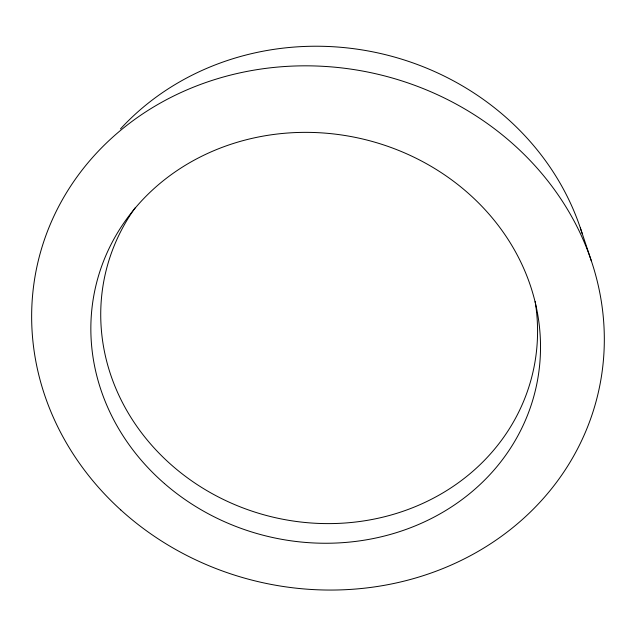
<?xml version="1.0" encoding="UTF-8"?>
<svg xmlns="http://www.w3.org/2000/svg" width="636" height="636" viewBox="0 0 636 636"><rect width="100%" height="100%" fill="white"/><g stroke="black" fill="none" stroke-linecap="round" stroke-linejoin="round"><path stroke-width="0.95" d="M580.334 227.919L591.321 260.808M120.474 128.917A267.788 246.156 13.1 0 1 380.137 53.416A267.788 246.156 13.1 0 1 582.155 233.547M535.17 301.591A219.388 199.617 13.1 0 1 273.575 517.275A219.388 199.617 13.1 0 1 135.102 207.9M120.753 509.921A287.671 260.665 13.1 0 0 596.377 400.314A287.671 260.665 13.1 0 0 236.815 73.577A287.671 260.665 13.1 0 0 120.753 509.921M164.478 483.567A225.899 204.283 13.1 0 0 535.393 390.321A225.899 204.283 13.1 0 0 247.181 139.538A225.899 204.283 13.1 0 0 164.478 483.567"/></g></svg>
